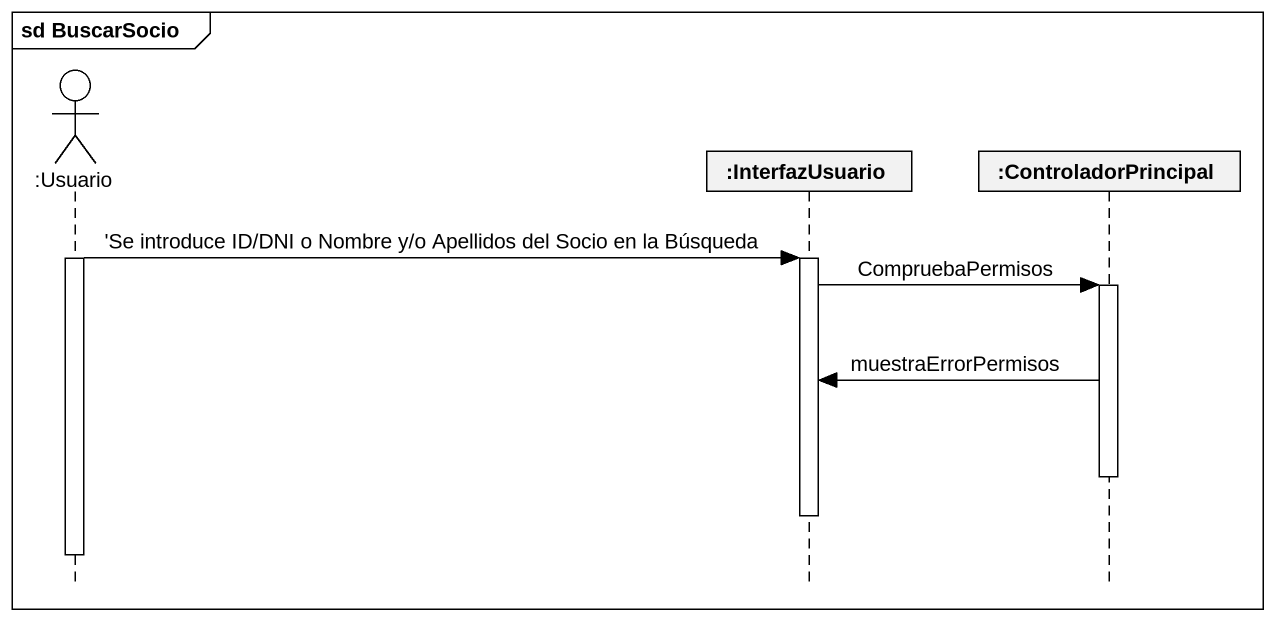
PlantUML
@startuml
mainframe sd BuscarSocio
hide footbox
actor ":Usuario" as Usuario
participant ":InterfazUsuario" as InterfazUsuario
participant ":ControladorPrincipal" as ControladorPrincipal

activate Usuario
Usuario -> InterfazUsuario : 'Se introduce ID/DNI o Nombre y/o Apellidos del Socio en la Búsqueda
activate InterfazUsuario
InterfazUsuario -> ControladorPrincipal : CompruebaPermisos
activate ControladorPrincipal
ControladorPrincipal -> InterfazUsuario : muestraErrorPermisos
deactivate ControladorPrincipal
deactivate InterfazUsuario
deactivate Usuario
@enduml
